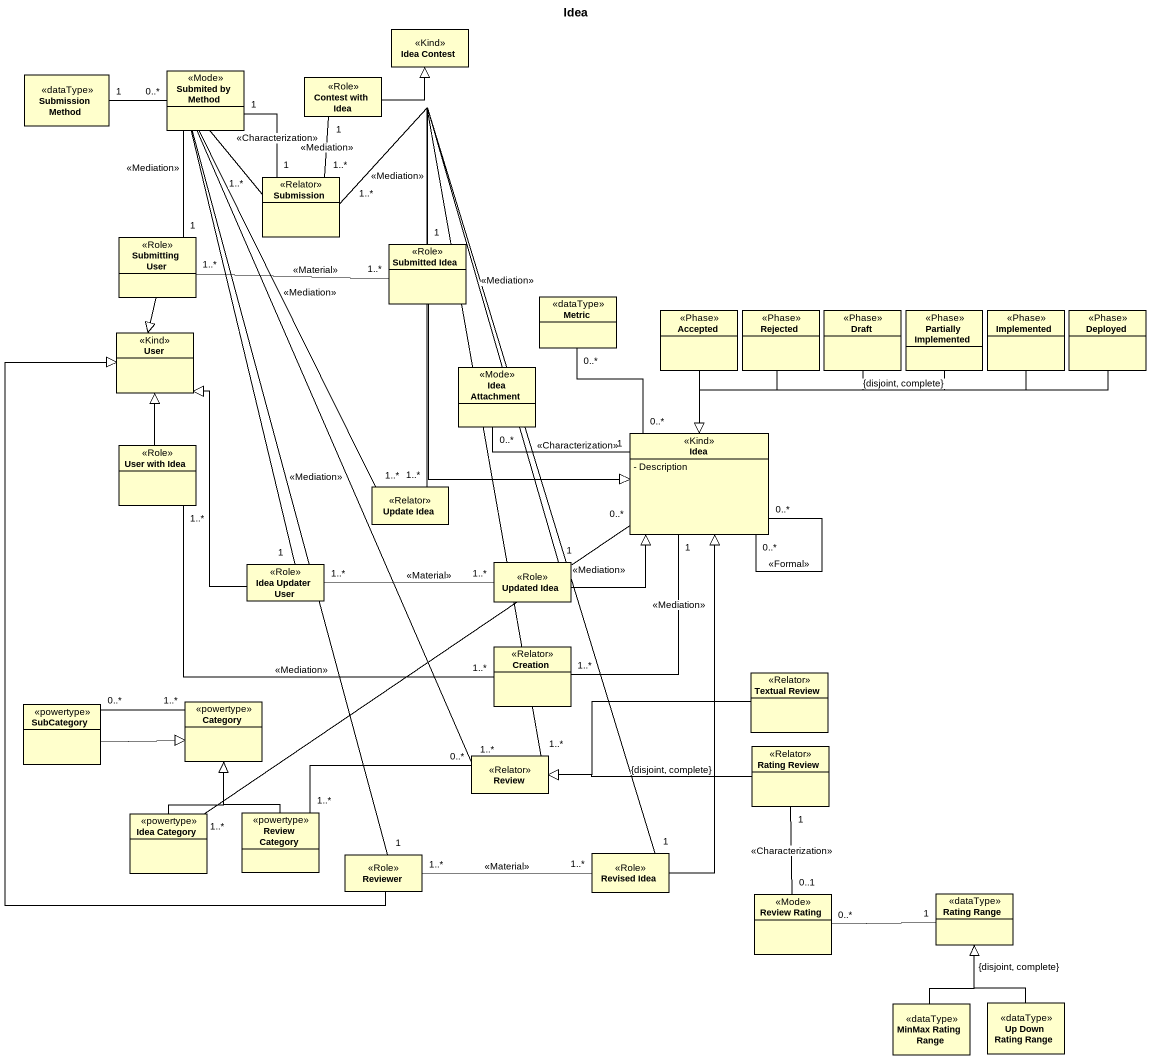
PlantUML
@startuml
title Idea
hide circle
hide empty members
skinparam classAttributeIconSize 0
class "Idea Contest" as Idea_Contest <<Kind>>
class "Submission Method" as Submission_Method <<dataType>>
class "Submited by Method" as Submited_by_Method <<Mode>>
class "Contest with Idea" as Contest_with_Idea <<Role>>
class Submission <<Relator>>
class "Submitting User" as Submitting_User <<Role>>
class "Submitted Idea" as Submitted_Idea <<Role>>
class Metric <<dataType>>
class Accepted <<Phase>>
class Rejected <<Phase>>
class Draft <<Phase>>
class "Partially Implemented" as Partially_Implemented <<Phase>>
class Implemented <<Phase>>
class Deployed <<Phase>>
class User <<Kind>>
class "Idea Attachment" as Idea_Attachment <<Mode>>
class Idea <<Kind>> {
  - Description
}
class "User with Idea" as User_with_Idea <<Role>>
class "Update Idea" as Update_Idea <<Relator>>
class "Idea Updater User" as Idea_Updater_User <<Role>>
class "Updated Idea" as Updated_Idea <<Role>>
class Creation <<Relator>>
class "Textual Review" as Textual_Review <<Relator>>
class SubCategory <<powertype>>
class Category <<powertype>>
class "Rating Review" as Rating_Review <<Relator>>
class Review <<Relator>>
class "Idea Category" as Idea_Category <<powertype>>
class "Review Category" as Review_Category <<powertype>>
class Reviewer <<Role>>
class "Revised Idea" as Revised_Idea <<Role>>
class "Review Rating" as Review_Rating <<Mode>>
class "Rating Range" as Rating_Range <<dataType>>
class "MinMax Rating Range" as MinMax_Rating_Range <<dataType>>
class "Up Down Rating Range" as Up_Down_Rating_Range <<dataType>>
Submited_by_Method "0..*" -left- "1" Submission_Method
Submited_by_Method "1" -- "1" Submission : <<Characterization>>
Contest_with_Idea -right-|> Idea_Contest
Submission "1..*" -up- "1" Contest_with_Idea : <<Mediation>>
Submission "1..*" -left- "1" Submitting_User : <<Mediation>>
Submission "1..*" -right- "1" Submitted_Idea : <<Mediation>>
Submitting_User "1..*" -right- "1..*" Submitted_Idea : <<Material>>
Submitting_User --|> User
Submitted_Idea --|> Idea
Accepted --|> Idea
Rejected --|> Idea
Draft --|> Idea
Partially_Implemented -left-|> Idea
Implemented -left-|> Idea
Deployed -left-|> Idea : {disjoint, complete}
Idea "0..*" -up- "0..*" Metric
Idea "1" -left- "0..*" Idea_Attachment : <<Characterization>>
Idea "0..*" -- "0..*" Idea : <<Formal>>
Idea "0..*" -- "1..*" Idea_Category
User_with_Idea -up-|> User
User_with_Idea "1..*" -right- "1..*" Creation : <<Mediation>>
Update_Idea "1..*" -- "1" Idea_Updater_User : <<Mediation>>
Update_Idea "1..*" -- "1" Updated_Idea : <<Mediation>>
Idea_Updater_User -up-|> User
Idea_Updater_User "1..*" -right- "1..*" Updated_Idea : <<Material>>
Updated_Idea -right-|> Idea
Creation "1..*" -up- "1" Idea : <<Mediation>>
Textual_Review -left-|> Review
SubCategory -right-|> Category
SubCategory "0..*" -right- "1..*" Category
Rating_Review -left-|> Review : {disjoint, complete}
Review "1..*" -- "1" Reviewer : <<Mediation>>
Review "1..*" -- "1" Revised_Idea : <<Mediation>>
Idea_Category -up-|> Category
Review_Category -up-|> Category
Review_Category "1..*" -right- "0..*" Review
Reviewer -up-|> User
Reviewer "1..*" -right- "1..*" Revised_Idea : <<Material>>
Revised_Idea -up-|> Idea
Review_Rating "0..1" -up- "1" Rating_Review : <<Characterization>>
Review_Rating "0..*" -right- "1" Rating_Range
MinMax_Rating_Range -up-|> Rating_Range
Up_Down_Rating_Range -up-|> Rating_Range : {disjoint, complete}
@enduml
